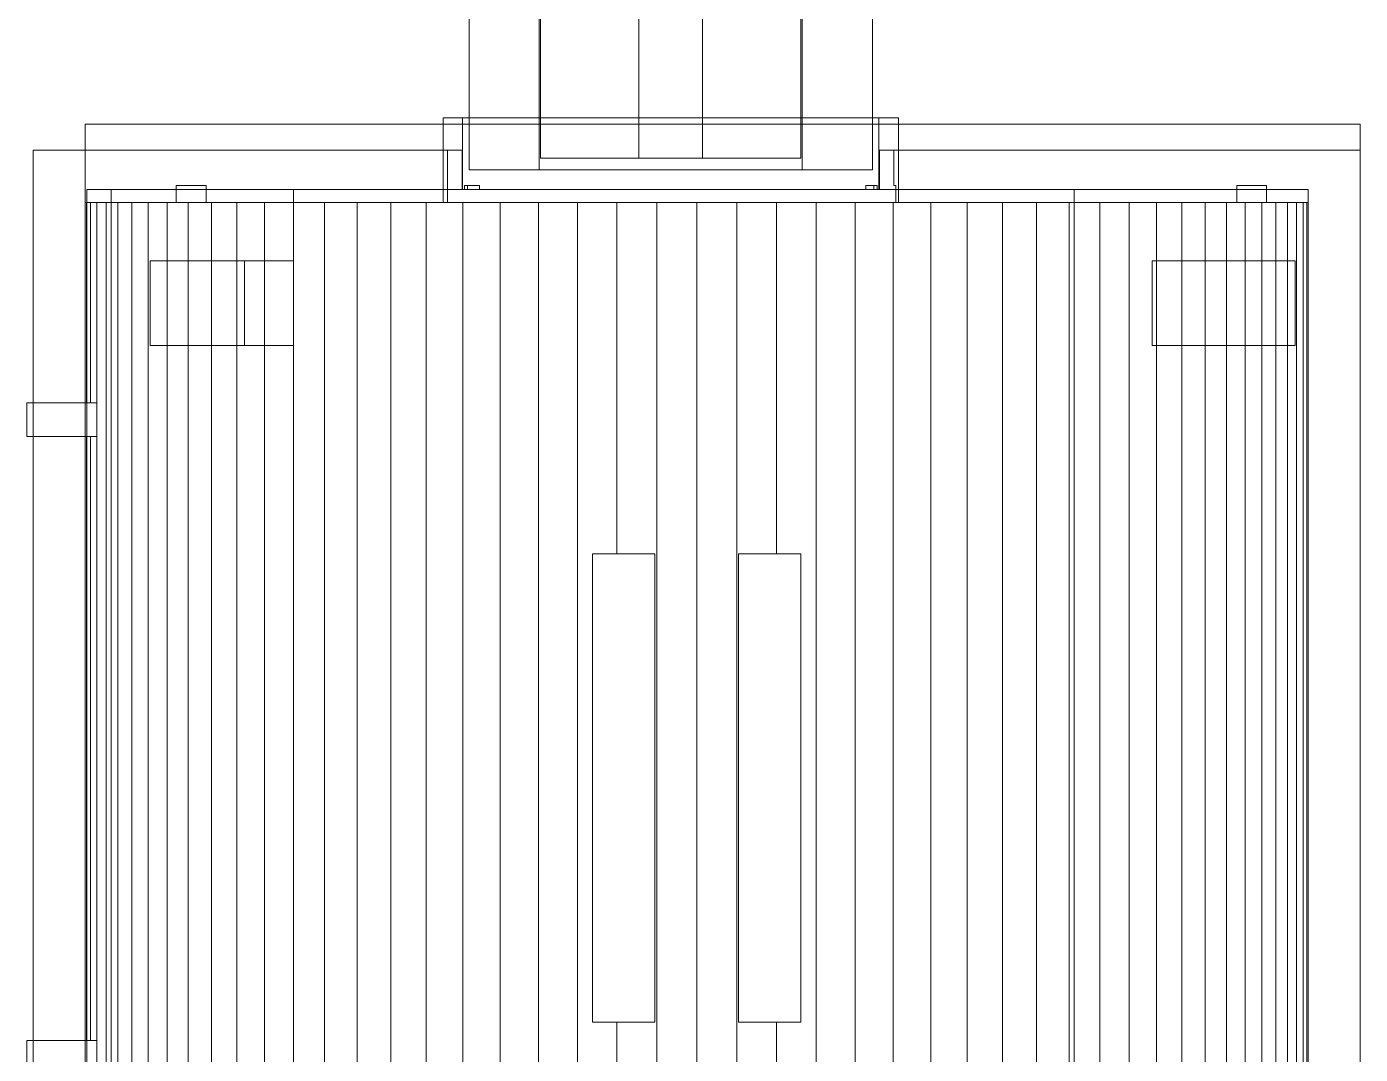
# Model space of a CAD drawing. Header units: millimetres. Extents: x -1970 to 34302, y -80068 to 6837.
# Drawn here: x 24833 to 25858, y -19285 to -18495 of the extents above; entities that cross this region are included whole.
import ezdxf

# ---------------------------------------------------------------- set-up
doc = ezdxf.new("R2010")
doc.units = ezdxf.units.MM
doc.layers.add('superior_briquetadora', color=7, linetype='Continuous', lineweight=0)

msp = doc.modelspace()

# ---------------------------------------------------------------- linework, layer by layer
at = {"layer": 'superior_briquetadora'}
for p, q in [((25228.187, -18396), (25228.187, -18596)), ((25428.187, -18396), (25428.187, -18596)), ((25303.687, -18596), (25303.687, -18416)), ((25352.687, -18416), (25352.687, -18596)), ((25227.187, -18605), (25227.187, -18453)), ((25429.187, -18605), (25429.187, -18453)), ((25173.187, -18465), (25173.187, -18605)), ((25483.187, -18465), (25483.187, -18605)), ((24878.187, -18570), (24878.187, -19480)), ((25858.187, -18570), (24878.187, -18570)), ((25153.187, -18565), (25154.287, -18565)), ((25153.187, -18565), (25153.187, -18630)), ((25154.287, -18565), (25157.574, -18565)), ((25157.574, -18565), (25163.007, -18565)), ((25163.007, -18565), (25170.517, -18565)), ((25168.187, -18620), (25168.187, -18565)), ((25169.353, -18565), (25168.187, -18565)), ((25172.836, -18565), (25169.353, -18565)), ((25170.517, -18565), (25180.01, -18565)), ((25178.584, -18565), (25172.836, -18565)), ((25186.514, -18565), (25178.584, -18565)), ((25180.01, -18565), (25191.366, -18565)), ((25196.509, -18565), (25186.514, -18565)), ((25191.366, -18565), (25204.443, -18565)), ((25208.425, -18565), (25196.509, -18565)), ((25204.443, -18565), (25219.076, -18565)), ((25222.087, -18565), (25208.425, -18565)), ((25219.076, -18565), (25235.081, -18565)), ((25237.296, -18565), (25222.087, -18565)), ((25235.081, -18565), (25252.257, -18565)), ((25253.831, -18565), (25237.296, -18565)), ((25252.257, -18565), (25270.388, -18565)), ((25271.45, -18565), (25253.831, -18565)), ((25270.388, -18565), (25289.245, -18565)), ((25289.896, -18565), (25271.45, -18565)), ((25289.245, -18565), (25308.593, -18565)), ((25308.901, -18565), (25289.896, -18565)), ((25308.593, -18565), (25328.187, -18565)), ((25328.187, -18565), (25308.901, -18565)), ((25328.187, -18565), (25347.78, -18565)), ((25347.472, -18565), (25328.187, -18565)), ((25366.477, -18565), (25347.472, -18565)), ((25347.78, -18565), (25367.128, -18565)), ((25384.923, -18565), (25366.477, -18565)), ((25367.128, -18565), (25385.985, -18565)), ((25402.542, -18565), (25384.923, -18565)), ((25385.985, -18565), (25404.116, -18565)), ((25419.077, -18565), (25402.542, -18565)), ((25404.116, -18565), (25421.292, -18565)), ((25434.286, -18565), (25419.077, -18565)), ((25421.292, -18565), (25437.297, -18565)), ((25447.948, -18565), (25434.286, -18565)), ((25437.297, -18565), (25451.93, -18565)), ((25459.864, -18565), (25447.948, -18565)), ((25451.93, -18565), (25465.007, -18565)), ((25469.86, -18565), (25459.864, -18565)), ((25465.007, -18565), (25476.363, -18565)), ((25477.789, -18565), (25469.86, -18565)), ((25476.363, -18565), (25485.856, -18565)), ((25483.537, -18565), (25477.789, -18565)), ((25487.02, -18565), (25483.537, -18565)), ((25485.856, -18565), (25493.366, -18565)), ((25488.187, -18565), (25487.02, -18565)), ((25488.187, -18620), (25488.187, -18565)), ((25493.366, -18565), (25498.799, -18565)), ((25498.799, -18565), (25502.086, -18565)), ((25502.086, -18565), (25503.187, -18565)), ((25503.187, -18565), (25503.187, -18630)), ((25858.187, -18570), (25858.187, -19480)), ((25156.722, -18590), (24838.187, -18590)), ((24838.187, -18590), (24838.187, -18784)), ((24838.187, -19450), (24838.187, -18590)), ((25167.796, -18590), (24838.187, -18590)), ((25157.85, -18590), (25156.722, -18590)), ((25156.722, -18590), (25156.722, -18630)), ((25159.132, -18590), (25157.85, -18590)), ((25160.565, -18590), (25159.132, -18590)), ((25162.15, -18590), (25160.565, -18590)), ((25163.885, -18590), (25162.15, -18590)), ((25165.767, -18590), (25163.885, -18590)), ((25167.796, -18590), (25165.767, -18590)), ((25167.796, -18620), (25167.796, -18590)), ((25490.606, -18590), (25488.577, -18590)), ((25488.577, -18590), (25488.577, -18620)), ((25858.187, -18590), (25488.577, -18590)), ((25492.488, -18590), (25490.606, -18590)), ((25494.223, -18590), (25492.488, -18590)), ((25495.808, -18590), (25494.223, -18590)), ((25497.242, -18590), (25495.808, -18590)), ((25498.523, -18590), (25497.242, -18590)), ((25499.651, -18590), (25498.523, -18590)), ((25858.187, -18590), (25499.651, -18590)), ((25499.651, -18617), (25499.651, -18590)), ((25858.187, -18590), (25858.187, -19450)), ((25228.187, -18596), (25229.968, -18596)), ((25230.108, -18596), (25228.187, -18596)), ((25229.968, -18596), (25235.249, -18596)), ((25235.799, -18596), (25230.108, -18596)), ((25235.249, -18596), (25243.841, -18596)), ((25245.04, -18596), (25235.799, -18596)), ((25243.841, -18596), (25255.439, -18596)), ((25257.476, -18596), (25245.04, -18596)), ((25255.439, -18596), (25269.628, -18596)), ((25272.63, -18596), (25257.476, -18596)), ((25269.628, -18596), (25285.904, -18596)), ((25289.918, -18596), (25272.63, -18596)), ((25285.904, -18596), (25303.687, -18596)), ((25308.678, -18596), (25289.918, -18596)), ((25352.687, -18596), (25303.687, -18596)), ((25328.187, -18596), (25308.678, -18596)), ((25347.696, -18596), (25328.187, -18596)), ((25366.455, -18596), (25347.696, -18596)), ((25352.687, -18596), (25370.469, -18596)), ((25383.744, -18596), (25366.455, -18596)), ((25370.469, -18596), (25386.745, -18596)), ((25398.897, -18596), (25383.744, -18596)), ((25386.745, -18596), (25400.934, -18596)), ((25411.334, -18596), (25398.897, -18596)), ((25400.934, -18596), (25412.532, -18596)), ((25420.575, -18596), (25411.334, -18596)), ((25412.532, -18596), (25421.124, -18596)), ((25426.265, -18596), (25420.575, -18596)), ((25421.124, -18596), (25426.405, -18596)), ((25428.187, -18596), (25426.265, -18596)), ((25426.405, -18596), (25428.187, -18596)), ((25173.187, -18605), (25174.409, -18605)), ((25174.409, -18605), (25178.056, -18605)), ((25178.056, -18605), (25184.071, -18605)), ((25184.071, -18605), (25192.359, -18605)), ((25192.359, -18605), (25202.789, -18605)), ((25202.789, -18605), (25215.196, -18605)), ((25215.196, -18605), (25229.386, -18605)), ((25229.127, -18605), (25227.187, -18605)), ((25234.875, -18605), (25229.127, -18605)), ((25229.386, -18605), (25245.133, -18605)), ((25244.208, -18605), (25234.875, -18605)), ((25256.769, -18605), (25244.208, -18605)), ((25245.133, -18605), (25262.191, -18605)), ((25272.074, -18605), (25256.769, -18605)), ((25262.191, -18605), (25280.289, -18605)), ((25289.536, -18605), (25272.074, -18605)), ((25280.289, -18605), (25299.142, -18605)), ((25308.482, -18605), (25289.536, -18605)), ((25299.142, -18605), (25318.454, -18605)), ((25328.187, -18605), (25308.482, -18605)), ((25318.454, -18605), (25337.919, -18605)), ((25347.891, -18605), (25328.187, -18605)), ((25337.919, -18605), (25357.231, -18605)), ((25366.838, -18605), (25347.891, -18605)), ((25357.231, -18605), (25376.084, -18605)), ((25384.299, -18605), (25366.838, -18605)), ((25376.084, -18605), (25394.182, -18605)), ((25399.604, -18605), (25384.299, -18605)), ((25394.182, -18605), (25411.24, -18605)), ((25412.165, -18605), (25399.604, -18605)), ((25411.24, -18605), (25426.987, -18605)), ((25421.498, -18605), (25412.165, -18605)), ((25427.246, -18605), (25421.498, -18605)), ((25426.987, -18605), (25441.177, -18605)), ((25429.187, -18605), (25427.246, -18605)), ((25441.177, -18605), (25453.584, -18605)), ((25453.584, -18605), (25464.014, -18605)), ((25464.014, -18605), (25472.302, -18605)), ((25472.302, -18605), (25478.317, -18605)), ((25478.317, -18605), (25481.964, -18605)), ((25481.964, -18605), (25483.187, -18605)), ((25167.796, -18620), (24879.399, -18620)), ((24879.399, -18620), (24879.399, -19425)), ((24898.187, -18620), (24879.399, -18620)), ((24898.187, -18620), (24898.187, -19425)), ((25038.187, -18620), (24898.187, -18620)), ((24948.187, -18630), (24948.187, -18617)), ((24971.187, -18617), (24948.187, -18617)), ((24971.187, -18630), (24971.187, -18617)), ((25038.187, -18620), (25038.187, -18675)), ((25638.187, -18620), (25038.187, -18620)), ((25176.486, -18620), (25167.796, -18620)), ((25168.215, -18620), (25168.187, -18620)), ((25168.187, -18620), (25169.353, -18620)), ((25168.3, -18620), (25168.215, -18620)), ((25168.441, -18620), (25168.3, -18620)), ((25168.639, -18620), (25168.441, -18620)), ((25168.893, -18620), (25168.639, -18620)), ((25169.204, -18620), (25168.893, -18620)), ((25169.571, -18620), (25169.204, -18620)), ((25169.353, -18620), (25172.836, -18620)), ((25169.85, -18617), (25169.571, -18617)), ((25169.571, -18617), (25169.571, -18620)), ((25181.187, -18617), (25169.571, -18617)), ((25181.187, -18620), (25169.571, -18620)), ((25170.155, -18617), (25169.85, -18617)), ((25170.486, -18617), (25170.155, -18617)), ((25170.842, -18617), (25170.486, -18617)), ((25171.223, -18617), (25170.842, -18617)), ((25171.63, -18617), (25171.223, -18617)), ((25172.062, -18617), (25171.63, -18617)), ((25172.062, -18620), (25172.062, -18617)), ((25181.187, -18617), (25172.062, -18617)), ((25177.522, -18620), (25172.062, -18620)), ((25172.062, -18620), (25181.187, -18620)), ((25172.836, -18620), (25178.584, -18620)), ((25187.023, -18620), (25176.486, -18620)), ((25185.25, -18620), (25177.522, -18620)), ((25178.584, -18620), (25186.514, -18620)), ((25181.187, -18620), (25181.187, -18617)), ((25195.128, -18620), (25185.25, -18620)), ((25186.514, -18620), (25196.509, -18620)), ((25199.278, -18620), (25187.023, -18620)), ((25207.009, -18620), (25195.128, -18620)), ((25196.509, -18620), (25208.425, -18620)), ((25213.104, -18620), (25199.278, -18620)), ((25220.714, -18620), (25207.009, -18620)), ((25208.425, -18620), (25222.087, -18620)), ((25228.331, -18620), (25213.104, -18620)), ((25236.036, -18620), (25220.714, -18620)), ((25222.087, -18620), (25237.296, -18620)), ((25244.774, -18620), (25228.331, -18620)), ((25252.745, -18620), (25236.036, -18620)), ((25237.296, -18620), (25253.831, -18620)), ((25262.232, -18620), (25244.774, -18620)), ((25270.589, -18620), (25252.745, -18620)), ((25253.831, -18620), (25271.45, -18620)), ((25280.494, -18620), (25262.232, -18620)), ((25289.3, -18620), (25270.589, -18620)), ((25271.45, -18620), (25289.896, -18620)), ((25299.337, -18620), (25280.494, -18620)), ((25308.596, -18620), (25289.3, -18620)), ((25289.896, -18620), (25308.901, -18620)), ((25318.531, -18620), (25299.337, -18620)), ((25328.187, -18620), (25308.596, -18620)), ((25308.901, -18620), (25328.187, -18620)), ((25337.842, -18620), (25318.531, -18620)), ((25347.777, -18620), (25328.187, -18620)), ((25328.187, -18620), (25347.472, -18620)), ((25357.036, -18620), (25337.842, -18620)), ((25347.472, -18620), (25366.477, -18620)), ((25367.074, -18620), (25347.777, -18620)), ((25375.879, -18620), (25357.036, -18620)), ((25366.477, -18620), (25384.923, -18620)), ((25385.784, -18620), (25367.074, -18620)), ((25394.141, -18620), (25375.879, -18620)), ((25384.923, -18620), (25402.542, -18620)), ((25403.629, -18620), (25385.784, -18620)), ((25411.599, -18620), (25394.141, -18620)), ((25402.542, -18620), (25419.077, -18620)), ((25420.337, -18620), (25403.629, -18620)), ((25428.042, -18620), (25411.599, -18620)), ((25419.077, -18620), (25434.286, -18620)), ((25435.659, -18620), (25420.337, -18620)), ((25443.269, -18620), (25428.042, -18620)), ((25434.286, -18620), (25447.948, -18620)), ((25449.364, -18620), (25435.659, -18620)), ((25457.095, -18620), (25443.269, -18620)), ((25447.948, -18620), (25459.864, -18620)), ((25461.245, -18620), (25449.364, -18620)), ((25469.351, -18620), (25457.095, -18620)), ((25459.864, -18620), (25469.86, -18620)), ((25471.124, -18620), (25461.245, -18620)), ((25479.887, -18620), (25469.351, -18620)), ((25469.86, -18620), (25477.789, -18620)), ((25478.851, -18620), (25471.124, -18620)), ((25477.789, -18620), (25483.537, -18620)), ((25486.802, -18617), (25478.187, -18617)), ((25478.187, -18617), (25478.187, -18620)), ((25484.312, -18617), (25478.187, -18617)), ((25478.187, -18620), (25484.312, -18620)), ((25486.802, -18620), (25478.187, -18620)), ((25484.312, -18620), (25478.851, -18620)), ((25488.577, -18620), (25479.887, -18620)), ((25483.537, -18620), (25487.02, -18620)), ((25484.743, -18617), (25484.312, -18617)), ((25484.312, -18617), (25484.312, -18620)), ((25485.15, -18617), (25484.743, -18617)), ((25485.531, -18617), (25485.15, -18617)), ((25485.887, -18617), (25485.531, -18617)), ((25486.218, -18617), (25485.887, -18617)), ((25486.523, -18617), (25486.218, -18617)), ((25486.802, -18617), (25486.523, -18617)), ((25486.802, -18620), (25486.802, -18617)), ((25487.169, -18620), (25486.802, -18620)), ((25487.02, -18620), (25488.187, -18620)), ((25487.48, -18620), (25487.169, -18620)), ((25487.734, -18620), (25487.48, -18620)), ((25487.932, -18620), (25487.734, -18620)), ((25488.073, -18620), (25487.932, -18620)), ((25488.158, -18620), (25488.073, -18620)), ((25488.187, -18620), (25488.158, -18620)), ((25818.187, -18620), (25488.577, -18620)), ((25501.187, -18617), (25499.651, -18617)), ((25499.651, -18617), (25499.897, -18617)), ((25499.897, -18617), (25500.134, -18617)), ((25500.134, -18617), (25500.362, -18617)), ((25500.362, -18617), (25500.581, -18617)), ((25500.581, -18617), (25500.792, -18617)), ((25500.792, -18617), (25500.994, -18617)), ((25500.994, -18617), (25501.187, -18617)), ((25501.187, -18630), (25501.187, -18617)), ((25818.187, -18620), (25638.187, -18620)), ((25638.187, -18620), (25638.187, -19425)), ((25763.187, -18630), (25763.187, -18617)), ((25786.187, -18617), (25763.187, -18617)), ((25786.187, -18630), (25786.187, -18617)), ((25818.187, -19425), (25818.187, -18620)), ((24948.187, -18630), (24878.187, -18630)), ((24878.187, -18630), (24879.193, -18630)), ((24878.187, -18630), (24878.187, -18784)), ((24879.193, -18630), (24882.207, -18630)), ((24879.193, -18630), (24879.193, -18784)), ((24882.207, -18630), (24887.217, -18630)), ((24882.207, -18630), (24882.207, -18784)), ((24887.217, -18630), (24894.201, -18630)), ((24887.217, -18630), (24887.217, -18784)), ((24894.201, -18630), (24903.129, -18630)), ((24894.201, -18630), (24894.201, -19405)), ((24903.129, -18630), (24913.963, -18630)), ((24903.129, -18630), (24903.129, -19405)), ((24913.963, -18630), (24926.656, -18630)), ((24913.963, -18630), (24913.963, -19405)), ((24926.656, -18630), (24941.155, -18630)), ((24926.656, -18630), (24926.656, -19405)), ((24941.155, -18630), (24957.396, -18630)), ((24941.155, -18630), (24941.155, -19405)), ((24948.187, -18630), (24971.187, -18630)), ((24957.396, -18630), (24975.311, -18630)), ((24957.396, -18630), (24957.396, -19405)), ((25156.722, -18630), (24971.187, -18630)), ((24975.311, -18630), (24994.822, -18630)), ((24975.311, -18630), (24975.311, -19405)), ((24994.822, -18630), (25015.846, -18630)), ((24994.822, -18630), (24994.822, -19405)), ((25015.846, -18630), (25038.294, -18630)), ((25015.846, -18630), (25015.846, -19405)), ((25038.294, -18630), (25062.069, -18630)), ((25038.294, -18630), (25038.294, -19405)), ((25062.069, -18630), (25087.069, -18630)), ((25062.069, -18630), (25062.069, -19405)), ((25087.069, -18630), (25113.187, -18630)), ((25087.069, -18630), (25087.069, -19405)), ((25113.187, -18630), (25140.311, -18630)), ((25113.187, -18630), (25113.187, -19405)), ((25140.311, -18630), (25168.325, -18630)), ((25140.311, -18630), (25140.311, -19405)), ((25153.187, -18630), (25154.287, -18630)), ((25153.259, -18630), (25153.187, -18630)), ((25153.476, -18630), (25153.259, -18630)), ((25153.838, -18630), (25153.476, -18630)), ((25154.344, -18630), (25153.838, -18630)), ((25154.287, -18630), (25157.574, -18630)), ((25154.994, -18630), (25154.344, -18630)), ((25155.787, -18630), (25154.994, -18630)), ((25156.722, -18630), (25155.787, -18630)), ((25157.574, -18630), (25163.007, -18630)), ((25163.007, -18630), (25170.517, -18630)), ((25168.325, -18630), (25197.11, -18630)), ((25168.325, -18630), (25168.325, -19405)), ((25170.517, -18630), (25180.01, -18630)), ((25180.01, -18630), (25191.366, -18630)), ((25191.366, -18630), (25204.443, -18630)), ((25197.11, -18630), (25226.542, -18630)), ((25197.11, -18630), (25197.11, -19405)), ((25204.443, -18630), (25219.076, -18630)), ((25219.076, -18630), (25235.081, -18630)), ((25226.542, -18630), (25256.494, -18630)), ((25226.542, -18630), (25226.542, -19405)), ((25235.081, -18630), (25252.257, -18630)), ((25252.257, -18630), (25270.388, -18630)), ((25256.494, -18630), (25286.839, -18630)), ((25256.494, -18630), (25256.494, -19405)), ((25270.388, -18630), (25289.245, -18630)), ((25286.839, -18630), (25286.839, -18900)), ((25286.839, -18630), (25317.447, -18630)), ((25289.245, -18630), (25308.593, -18630)), ((25308.593, -18630), (25328.187, -18630)), ((25317.447, -18630), (25317.447, -19405)), ((25317.447, -18630), (25348.187, -18630)), ((25328.187, -18630), (25347.78, -18630)), ((25347.78, -18630), (25367.128, -18630)), ((25348.187, -18630), (25378.926, -18630)), ((25348.187, -18630), (25348.187, -19405)), ((25367.128, -18630), (25385.985, -18630)), ((25378.926, -18630), (25409.534, -18630)), ((25378.926, -18630), (25378.926, -19405)), ((25385.985, -18630), (25404.116, -18630)), ((25404.116, -18630), (25421.292, -18630)), ((25409.534, -18630), (25409.534, -18900)), ((25409.534, -18630), (25439.879, -18630)), ((25421.292, -18630), (25437.297, -18630)), ((25437.297, -18630), (25451.93, -18630)), ((25439.879, -18630), (25439.879, -19405)), ((25439.879, -18630), (25469.832, -18630)), ((25451.93, -18630), (25465.007, -18630)), ((25465.007, -18630), (25476.363, -18630)), ((25469.832, -18630), (25499.263, -18630)), ((25469.832, -18630), (25469.832, -19405)), ((25476.363, -18630), (25485.856, -18630)), ((25485.856, -18630), (25493.366, -18630)), ((25493.366, -18630), (25498.799, -18630)), ((25498.799, -18630), (25502.086, -18630)), ((25499.263, -18630), (25528.048, -18630)), ((25499.263, -18630), (25499.263, -19405)), ((25763.187, -18630), (25501.187, -18630)), ((25501.716, -18630), (25501.187, -18630)), ((25502.165, -18630), (25501.716, -18630)), ((25502.086, -18630), (25503.187, -18630)), ((25502.533, -18630), (25502.165, -18630)), ((25502.819, -18630), (25502.533, -18630)), ((25503.023, -18630), (25502.819, -18630)), ((25503.146, -18630), (25503.023, -18630)), ((25503.187, -18630), (25503.146, -18630)), ((25528.048, -18630), (25556.062, -18630)), ((25528.048, -18630), (25528.048, -19405)), ((25556.062, -18630), (25583.187, -18630)), ((25556.062, -18630), (25556.062, -19405)), ((25583.187, -18630), (25609.305, -18630)), ((25583.187, -18630), (25583.187, -19405)), ((25609.305, -18630), (25634.304, -18630)), ((25609.305, -18630), (25609.305, -19405)), ((25634.304, -18630), (25658.079, -18630)), ((25634.304, -18630), (25634.304, -19405)), ((25658.079, -18630), (25680.527, -18630)), ((25658.079, -18630), (25658.079, -19405)), ((25680.527, -18630), (25701.551, -18630)), ((25680.527, -18630), (25680.527, -19405)), ((25701.551, -18630), (25721.063, -18630)), ((25701.551, -18630), (25701.551, -19405)), ((25721.063, -18630), (25738.977, -18630)), ((25721.063, -18630), (25721.063, -19405)), ((25738.977, -18630), (25755.219, -18630)), ((25738.977, -18630), (25738.977, -19405)), ((25755.219, -18630), (25769.717, -18630)), ((25755.219, -18630), (25755.219, -19405)), ((25763.187, -18630), (25786.187, -18630)), ((25769.717, -18630), (25782.41, -18630)), ((25769.717, -18630), (25769.717, -19405)), ((25782.41, -18630), (25793.244, -18630)), ((25782.41, -18630), (25782.41, -19405)), ((25818.187, -18630), (25786.187, -18630)), ((25793.244, -18630), (25802.172, -18630)), ((25793.244, -18630), (25793.244, -19405)), ((25802.172, -18630), (25809.156, -18630)), ((25802.172, -18630), (25802.172, -19405)), ((25809.156, -18630), (25814.166, -18630)), ((25809.156, -18630), (25809.156, -19405)), ((25814.166, -18630), (25817.18, -18630)), ((25814.166, -18630), (25814.166, -19405)), ((25817.18, -18630), (25818.187, -18630)), ((25817.18, -18630), (25817.18, -19405)), ((25818.187, -18630), (25818.187, -19405)), ((24928.187, -18740), (24928.187, -18675)), ((25038.187, -18675), (24928.187, -18675)), ((25000.608, -18675), (24928.187, -18675)), ((25000.608, -18675), (25038.187, -18675)), ((25000.608, -18740), (25000.608, -18675)), ((25038.187, -18740), (25038.187, -18675)), ((25698.187, -18740), (25698.187, -18675)), ((25808.187, -18675), (25698.187, -18675)), ((25808.187, -18740), (25808.187, -18675)), ((25038.187, -18740), (24928.187, -18740)), ((25000.608, -18740), (24928.187, -18740)), ((25038.187, -18740), (25000.608, -18740)), ((25038.187, -18740), (25038.187, -19320)), ((25808.187, -18740), (25698.187, -18740)), ((24887.221, -18784), (24833.187, -18784)), ((24833.187, -18784), (24833.187, -18810)), ((24838.187, -18784), (24833.187, -18784)), ((24878.187, -18784), (24838.187, -18784)), ((24838.187, -18810), (24838.187, -18784)), ((24879.193, -18784), (24878.187, -18784)), ((24882.207, -18784), (24879.193, -18784)), ((24887.217, -18784), (24882.207, -18784)), ((24887.221, -18810), (24887.221, -18784)), ((24887.221, -18810), (24833.187, -18810)), ((24838.187, -18810), (24833.187, -18810)), ((24838.187, -18810), (24878.187, -18810)), ((24838.187, -18810), (24838.187, -19274)), ((24878.187, -18810), (24878.187, -19274)), ((24878.187, -18810), (24879.193, -18810)), ((24879.193, -18810), (24879.193, -19274)), ((24879.193, -18810), (24882.207, -18810)), ((24882.207, -18810), (24882.207, -19274)), ((24882.207, -18810), (24887.217, -18810)), ((24887.217, -18810), (24887.217, -19274)), ((25268.187, -19260), (25268.187, -18900)), ((25286.839, -18900), (25268.187, -18900)), ((25316.025, -18900), (25268.187, -18900)), ((25316.025, -18900), (25286.839, -18900)), ((25316.025, -19260), (25316.025, -18900)), ((25380.348, -18900), (25380.348, -19260)), ((25409.534, -18900), (25380.348, -18900)), ((25428.187, -18900), (25380.348, -18900)), ((25428.187, -18900), (25409.534, -18900)), ((25428.187, -19260), (25428.187, -18900)), ((25268.187, -19260), (25286.839, -19260)), ((25316.025, -19260), (25268.187, -19260)), ((25286.839, -19260), (25286.839, -19405)), ((25286.839, -19260), (25316.025, -19260)), ((25380.348, -19260), (25409.534, -19260)), ((25428.187, -19260), (25380.348, -19260)), ((25409.534, -19260), (25409.534, -19405)), ((25409.534, -19260), (25428.187, -19260)), ((24887.221, -19274), (24833.187, -19274)), ((24833.187, -19274), (24833.187, -19300)), ((24838.187, -19274), (24833.187, -19274)), ((24878.187, -19274), (24838.187, -19274)), ((24838.187, -19300), (24838.187, -19274)), ((24879.193, -19274), (24878.187, -19274)), ((24882.207, -19274), (24879.193, -19274)), ((24887.217, -19274), (24882.207, -19274)), ((24887.221, -19300), (24887.221, -19274))]:
    msp.add_line(p, q, dxfattribs=at)

doc.saveas('drawing.dxf')
